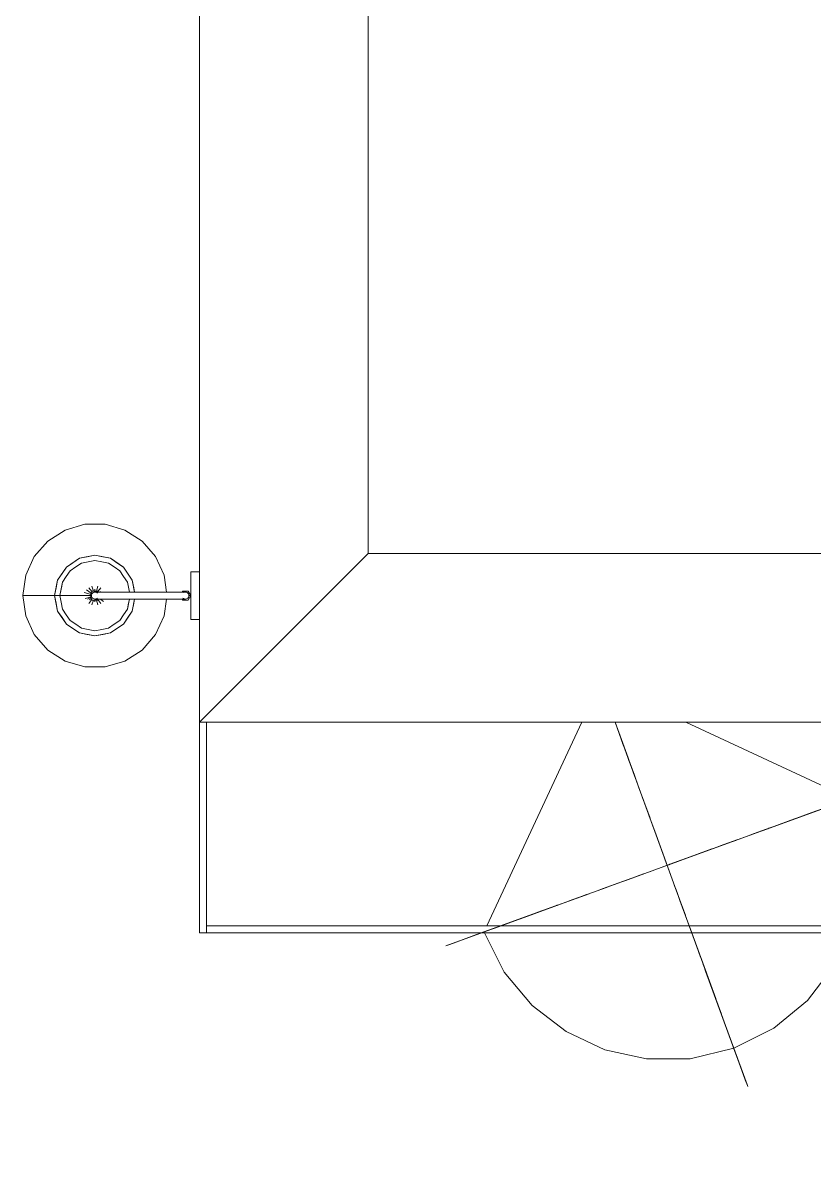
# Model space of a CAD drawing. Header units: inches. Extents: x -578 to 1873, y 397 to 1812.
# Drawn here: x 548.1 to 604.4, y 1359.2 to 1440.7 of the extents above; entities that cross this region are included whole.
import ezdxf

# ---------------------------------------------------------------- set-up
doc = ezdxf.new("R2010")
doc.units = ezdxf.units.IN
doc.header["$MEASUREMENT"] = 0
for name, color, linetype, lineweight in [('A-WALL', 113, 'Continuous', 13), ('E-LITE-EQPM', 33, 'Continuous', 9), ('L-PLNT', 71, 'Continuous', 9)]:
    doc.layers.add(name, color=color, linetype=linetype, lineweight=lineweight)

# ---------------------------------------------------------------- blocks, each defined once
blk = doc.blocks.new('3D Cad File Example_dwg_RPC Shrub - Lupin 3_-10_-1394599-_3D_-V98-Level 1')
at = {"layer": 'L-PLNT'}
for p, q in [((-2.208, 11.649), (-13.521, 0.336)), ((0, 7.267), (0, 10.845)), ((0, 10.845), (0, 8.898)), ((0, 9.194), (0, 10.845)), ((0, 10.845), (0, 8.156)), ((0, 8.14), (0, 10.845)), ((0, 10.845), (0, 9.936)), ((0, 9.87), (0, 10.084)), ((0, 10.084), (0, 8.898)), ((0, 8.156), (0, 9.936)), ((0, 9.521), (0, 9.897)), ((0, 9.897), (0, -4.585)), ((0, 9.87), (0, 9.476)), ((0, 7.118), (0, 9.639)), ((0, 9.593), (0, 9.639)), ((0, 9.593), (0, 9.505)), ((0, 9.521), (0, 9.188)), ((0, 9.505), (0, 9.389)), ((0, 9.476), (0, 6.822)), ((0, 9.389), (0, 9.257)), ((0, 9.257), (0, 9.123)), ((0, 8.898), (0, 9.194)), ((0, 9.188), (0, 8.88)), ((0, 8.343), (0, 9.144)), ((0, 9.144), (0, 7.563)), ((0, 9.123), (0, 8.999)), ((0, 8.898), (0, 8.999)), ((13.856, 0), (4.734, 9.122)), ((0, 8.88), (0, 8.58)), ((0, 8.58), (0, 8.272)), ((0, 7.803), (0, 8.343)), ((0, 6.822), (0, 8.305)), ((0, 8.204), (0, 8.305)), ((0, 8.272), (0, 7.939)), ((0, 8.204), (0, 8.08)), ((0, 7.563), (0, 8.14)), ((0, 8.08), (0, 7.945)), ((0, 7.945), (0, 7.813)), ((0, 7.939), (0, 7.563)), ((0, 7.813), (0, 7.697)), ((0, 7.479), (0, 7.803)), ((0, 7.609), (0, 7.697)), ((0, 7.563), (0, 7.609)), ((0, 7.415), (0, 7.563)), ((0, 7.426), (0, 7.563)), ((0, 7.479), (0, 7.415)), ((0, 7.426), (0, 7.321)), ((0, 6.377), (0, 7.422)), ((0, 7.415), (0, 7.422)), ((0, 6.822), (0, 7.415)), ((0, 7.321), (0, 7.239)), ((0, 7.267), (0, 7.118)), ((0, 7.239), (0, 7.172)), ((0, 7.172), (0, 7.11)), ((0, 7.11), (0, 7.046)), ((0, 7.046), (0, 6.97)), ((0, 6.97), (0, 6.377)), ((0, 6.822), (0, 5.932)), ((0, 3.559), (0, 5.932)), ((0, 5.19), (0, 5.339)), ((0, 4.301), (0, 5.339)), ((0, 5.19), (0, 4.301)), ((0, 4.301), (0, 3.559)), ((0, 4.301), (0, 3.707)), ((0, 3.114), (0, 3.707)), ((0, 2.037), (0, 3.389)), ((0, 3.389), (0, 3.198)), ((0, 3.198), (0, 2.373)), ((0, 2.224), (0, 3.114)), ((0, 2.373), (0, 2.224)), ((0, 2.037), (0, 2.224)), ((0, 2.224), (0, 0.845)), ((0, 1.038), (0, 1.483)), ((0, 1.483), (0, 0.117)), ((0, 1.038), (0, -1.335)), ((0, 0.845), (0, 0.206)), ((0, 0.117), (0, 0.206)), ((13.856, 0), (13.49, -3.175)), ((-15.997, 0), (-16.758, 0)), ((-16.758, 0), (-16.609, 0)), ((-8.898, 0), (-16.609, 0)), ((-16.448, 0), (-16.461, 0)), ((-16.461, 0), (-14.601, 0)), ((-16.448, 0), (-14.431, 0)), ((-15.997, 0), (-13.82, 0)), ((-14.601, 0), (-10.557, 0)), ((-8.008, 0), (-14.431, 0)), ((-10.381, 0), (-13.94, 0)), ((-13.94, 0), (-13.738, 0)), ((-13.847, -0.078), (-13.49, -3.175)), ((-13.738, 0), (-13.82, 0)), ((-13.792, 0), (-13.05, 0)), ((-13.792, 0), (-8.453, 0)), ((-13.05, 0), (-7.118, 0)), ((-8.749, 0), (-11.271, 0)), ((-11.271, 0), (-10.381, 0)), ((-7.86, 0), (-10.557, 0)), ((9.897, 0), (-10.099, 0)), ((-10.099, 0), (-8.327, 0)), ((-7.86, 0), (-9.788, 0)), ((-9.788, 0), (-9.701, 0)), ((-9.701, 0), (-9.54, 0)), ((-9.54, 0), (-9.33, 0)), ((-9.33, 0), (-9.092, 0)), ((-8.898, 0), (-9.194, 0)), ((-9.194, 0), (-8.008, 0)), ((-9.092, 0), (-8.852, 0)), ((-8.852, 0), (-8.631, 0)), ((-8.749, 0), (-8.356, 0)), ((-8.453, 0), (-8.631, 0)), ((-8.327, 0), (-8.356, 0)), ((-8.11, 0), (-8.156, 0)), ((-8.156, 0), (-5.91, 0)), ((-8.022, 0), (-8.11, 0)), ((-7.64, 0), (-8.022, 0)), ((-7.516, 0), (-7.64, 0)), ((-7.516, 0), (-7.415, 0)), ((-7.415, 0), (-4.597, 0)), ((-7.118, 0), (-6.97, 0)), ((-6.97, 0), (-6.109, 0)), ((-5.91, 0), (-6.109, 0)), ((-4.301, 0), (-5.042, 0)), ((-4.597, 0), (-5.042, 0)), ((-2.669, 0), (-4.301, 0)), ((-2.651, 0), (-3.784, 0)), ((-3.784, 0), (-3.739, 0)), ((-3.739, 0), (-3.137, 0)), ((-2.076, 0), (-3.137, 0)), ((-2.669, 0), (-2.373, 0)), ((-1.78, 0), (-2.651, 0)), ((-1.483, 0), (-2.373, 0)), ((-2.076, 0), (-1.78, 0)), ((-1.335, 0), (-1.483, 0)), ((1.038, 0), (-1.335, 0)), ((1.483, 0), (0.117, 0)), ((0.117, 0), (0.206, 0)), ((0.845, 0), (0.206, 0)), ((2.225, 0), (0.845, 0)), ((1.038, 0), (1.483, 0)), ((2.037, 0), (2.225, 0)), ((2.037, 0), (3.389, 0)), ((2.225, 0), (3.114, 0)), ((2.373, 0), (2.225, 0)), ((3.198, 0), (2.373, 0)), ((3.114, 0), (3.708, 0)), ((3.389, 0), (3.198, 0)), ((4.301, 0), (3.559, 0)), ((3.559, 0), (5.932, 0)), ((4.301, 0), (3.708, 0)), ((5.19, 0), (4.301, 0)), ((4.301, 0), (5.339, 0)), ((5.19, 0), (5.339, 0)), ((6.822, 0), (5.932, 0)), ((6.97, 0), (6.377, 0)), ((6.377, 0), (7.422, 0)), ((6.822, 0), (7.415, 0)), ((9.476, 0), (6.822, 0)), ((6.822, 0), (8.305, 0)), ((7.046, 0), (6.97, 0)), ((7.11, 0), (7.046, 0)), ((7.172, 0), (7.11, 0)), ((7.267, 0), (7.118, 0)), ((7.118, 0), (9.639, 0)), ((7.239, 0), (7.172, 0)), ((7.321, 0), (7.239, 0)), ((7.267, 0), (16.016, 0)), ((7.426, 0), (7.321, 0)), ((7.479, 0), (7.415, 0)), ((7.415, 0), (7.563, 0)), ((7.415, 0), (7.422, 0)), ((7.426, 0), (7.563, 0)), ((7.479, 0), (7.803, 0)), ((7.939, 0), (7.563, 0)), ((7.563, 0), (8.14, 0)), ((9.144, 0), (7.563, 0)), ((7.563, 0), (7.609, 0)), ((7.609, 0), (7.697, 0)), ((7.814, 0), (7.697, 0)), ((7.803, 0), (8.343, 0)), ((7.945, 0), (7.814, 0)), ((8.272, 0), (7.939, 0)), ((8.08, 0), (7.945, 0)), ((8.204, 0), (8.08, 0)), ((8.14, 0), (10.951, 0)), ((14.83, 0), (8.156, 0)), ((8.156, 0), (9.936, 0)), ((8.204, 0), (8.305, 0)), ((8.58, 0), (8.272, 0)), ((8.343, 0), (9.144, 0)), ((8.88, 0), (8.58, 0)), ((9.188, 0), (8.88, 0)), ((10.084, 0), (8.898, 0)), ((8.898, 0), (8.999, 0)), ((16.758, 0), (8.898, 0)), ((8.898, 0), (9.195, 0)), ((9.123, 0), (8.999, 0)), ((9.257, 0), (9.123, 0)), ((9.521, 0), (9.188, 0)), ((9.195, 0), (14.088, 0)), ((9.389, 0), (9.257, 0)), ((9.505, 0), (9.389, 0)), ((9.87, 0), (9.476, 0)), ((9.593, 0), (9.505, 0)), ((9.521, 0), (9.897, 0)), ((9.593, 0), (9.639, 0)), ((9.87, 0), (10.084, 0)), ((14.978, 0), (9.936, 0)), ((15.143, 0), (10.951, 0)), ((14.088, 0), (14.83, 0)), ((14.978, 0), (15.423, 0)), ((15.423, 0), (15.143, 0)), ((16.016, 0), (16.758, 0)), ((0, -1.335), (0, -1.483)), ((0, -1.483), (0, -2.373)), ((0, -2.076), (0, -1.78)), ((0, -1.78), (0, -2.651)), ((0, -2.076), (0, -3.138)), ((0, -2.669), (0, -2.373)), ((-13.49, -3.175), (-12.447, -6.091)), ((0, -2.651), (0, -3.784)), ((0, -2.669), (0, -4.301)), ((0, -3.739), (0, -3.138)), ((13.49, -3.175), (12.447, -6.091)), ((0, -3.784), (0, -3.739)), ((0, -4.301), (0, -5.042)), ((0, -7.415), (0, -4.597)), ((0, -4.597), (0, -5.042)), ((0, -5.118), (0, -10.099)), ((-12.447, -6.091), (-10.81, -8.663)), ((0, -8.156), (0, -5.91)), ((0, -5.91), (0, -6.109)), ((0, -6.97), (0, -6.109)), ((12.447, -6.091), (10.884, -8.547)), ((0, -7.118), (0, -6.97)), ((0, -13.05), (0, -7.118)), ((0, -7.516), (0, -7.415)), ((0, -7.516), (0, -7.64)), ((0, -7.64), (0, -8.022)), ((0, -7.86), (0, -9.788)), ((0, -7.86), (0, -10.558)), ((0, -9.195), (0, -8.008)), ((0, -8.008), (0, -14.431)), ((0, -8.022), (0, -8.11)), ((0, -8.11), (0, -8.156)), ((-10.81, -8.663), (-8.663, -10.81)), ((0, -10.099), (0, -8.327)), ((0, -8.327), (0, -8.356)), ((0, -8.75), (0, -8.356)), ((0, -13.792), (0, -8.453)), ((0, -8.453), (0, -8.631)), ((0, -8.852), (0, -8.631)), ((0, -8.75), (0, -11.271)), ((0, -9.092), (0, -8.852)), ((0, -8.898), (0, -9.195)), ((0, -8.898), (0, -16.609)), ((10.525, -8.948), (8.663, -10.81)), ((0, -9.33), (0, -9.092)), ((0, -9.54), (0, -9.33)), ((0, -9.701), (0, -9.54)), ((0, -9.788), (0, -9.701)), ((0, -11.271), (0, -10.381)), ((0, -10.381), (0, -13.94)), ((0, -14.602), (0, -10.558)), ((-8.663, -10.81), (-6.091, -12.447)), ((8.663, -10.81), (6.091, -12.447)), ((-6.091, -12.447), (-3.175, -13.49)), ((3.175, -13.49), (6.091, -12.447)), ((-3.175, -13.49), (0, -13.856)), ((0, -13.792), (0, -13.05)), ((0, -13.856), (3.175, -13.49)), ((0, -13.94), (0, -13.738)), ((0, -13.738), (0, -13.82)), ((0, -15.997), (0, -13.82)), ((0, -16.448), (0, -14.431)), ((0, -16.461), (0, -14.602)), ((0, -15.997), (0, -16.758)), ((0, -16.448), (0, -16.461)), ((0, -16.758), (0, -16.609))]:
    blk.add_line(p, q, dxfattribs=at)
blk = doc.blocks.new('3D Cad File Example_dwg_Wall Lamp - Bracket - 150W - 120V-1656590-_3D_-3489-Level 1')
at = {"layer": 'E-LITE-EQPM'}
for p, q in [((495.556, 52.231), (494.229, 51.625)), ((497, 52.438), (495.556, 52.231)), ((497, 52.438), (498.444, 52.231)), ((497, 50.183), (497, 52.438)), ((498.444, 52.231), (499.771, 51.625)), ((494.229, 51.625), (493.126, 50.669)), ((499.771, 51.625), (500.874, 50.669)), ((492.337, 49.442), (493.126, 50.669)), ((501.663, 49.442), (500.874, 50.669)), ((494.97, 49.342), (495.901, 49.965)), ((495.901, 49.965), (495.436, 49.654)), ((497, 50.183), (495.901, 49.965)), ((495.901, 49.965), (496.451, 50.074)), ((496.043, 49.622), (496.522, 49.717)), ((497, 50.183), (496.451, 50.074)), ((497, 49.813), (496.522, 49.717)), ((498.099, 49.965), (497, 50.183)), ((497, 50.183), (497.549, 50.074)), ((497, 49.813), (497, 50.183)), ((497.667, 49.68), (497, 49.813)), ((497, 49.813), (497, 49.711)), ((497, 49.813), (497.478, 49.717)), ((497, 49.813), (497, 49.717)), ((497, 49.622), (497, 49.717)), ((497, 49.622), (497, 49.711)), ((497.957, 49.622), (497.478, 49.717)), ((498.099, 49.965), (497.549, 50.074)), ((497.957, 49.622), (497.667, 49.68)), ((498.099, 49.965), (499.03, 49.342)), ((498.099, 49.965), (498.564, 49.654)), ((491.926, 48.042), (492.337, 49.442)), ((494.348, 48.411), (494.97, 49.342)), ((494.348, 48.411), (494.659, 48.877)), ((494.97, 49.342), (494.659, 48.877)), ((495.232, 49.08), (494.961, 48.675)), ((494.97, 49.342), (495.436, 49.654)), ((495.638, 49.351), (495.232, 49.08)), ((496.043, 49.622), (495.638, 49.351)), ((497, 49.622), (497, 49.351)), ((497, 49.08), (497, 49.351)), ((497, 49.08), (497, 48.675)), ((497.957, 49.622), (498.362, 49.351)), ((498.768, 49.08), (498.362, 49.351)), ((499.03, 49.342), (498.564, 49.654)), ((498.768, 49.08), (499.039, 48.675)), ((499.03, 49.342), (499.652, 48.411)), ((499.03, 49.342), (499.341, 48.877)), ((499.652, 48.411), (499.341, 48.877)), ((501.663, 49.442), (502.074, 48.042)), ((491.926, 46.583), (491.926, 48.042)), ((494.129, 47.313), (494.348, 48.411)), ((494.348, 48.411), (494.238, 47.862)), ((494.69, 48.269), (494.595, 47.791)), ((494.961, 48.675), (494.69, 48.269)), ((497, 48.269), (497, 48.675)), ((497, 47.791), (497, 48.269)), ((497.232, 48.079), (497.106, 47.664)), ((499.039, 48.675), (499.31, 48.269)), ((499.31, 48.269), (499.405, 47.791)), ((499.405, 47.791), (499.31, 48.269)), ((499.31, 48.269), (499.405, 47.791)), ((499.871, 47.313), (499.652, 48.411)), ((499.652, 48.411), (499.762, 47.862)), ((502.074, 48.042), (502.074, 46.583)), ((494.129, 47.313), (494.238, 47.862)), ((494.348, 46.214), (494.129, 47.313)), ((494.129, 47.313), (494.238, 46.763)), ((494.5, 47.313), (494.595, 47.791)), ((494.595, 46.834), (494.5, 47.313)), ((496.675, 47.415), (496.333, 47.524)), ((496.719, 47.525), (496.439, 47.736)), ((496.675, 47.313), (496.548, 47.313)), ((497, 47.688), (496.675, 47.5)), ((496.675, 47.5), (496.675, 47.125)), ((496.803, 47.574), (496.702, 47.708)), ((496.856, 47.604), (496.743, 47.831)), ((496.75, 47.313), (496.759, 47.377)), ((496.75, 47.313), (496.759, 47.377)), ((496.75, 47.222), (496.75, 47.313)), ((496.75, 47.313), (496.75, 47.19)), ((496.759, 47.248), (496.75, 47.313)), ((496.759, 47.377), (496.783, 47.437)), ((496.783, 47.437), (496.759, 47.377)), ((496.783, 47.188), (496.759, 47.248)), ((496.823, 47.489), (496.783, 47.437)), ((496.823, 47.489), (496.783, 47.437)), ((496.9, 47.664), (496.801, 48.008)), ((496.875, 47.529), (496.823, 47.489)), ((496.875, 47.529), (496.823, 47.489)), ((496.935, 47.554), (496.875, 47.529)), ((497, 47.563), (496.935, 47.554)), ((497, 47.688), (497, 47.791)), ((497.325, 47.5), (497, 47.688)), ((497, 47.563), (497, 47.688)), ((497.065, 47.554), (497, 47.563)), ((497.065, 47.554), (497.125, 47.529)), ((497.177, 47.489), (497.125, 47.529)), ((497.217, 47.437), (497.177, 47.489)), ((497.409, 47.917), (497.182, 47.582)), ((497.241, 47.377), (497.217, 47.437)), ((497.241, 47.248), (497.217, 47.188)), ((497.25, 47.313), (497.241, 47.377)), ((497.25, 47.313), (497.241, 47.377)), ((497.241, 47.248), (497.25, 47.313)), ((497.25, 47.313), (497.25, 47.222)), ((497.25, 47.313), (497.25, 47.19)), ((497.281, 47.525), (497.561, 47.736)), ((497.667, 47.524), (497.325, 47.415)), ((497.325, 47.125), (497.325, 47.5)), ((497.452, 47.313), (497.325, 47.313)), ((499.405, 47.791), (499.5, 47.313)), ((499.5, 47.313), (499.405, 46.834)), ((499.652, 46.214), (499.871, 47.313)), ((499.871, 47.313), (499.762, 47.862)), ((499.871, 47.313), (499.762, 46.763)), ((492.337, 45.183), (491.926, 46.583)), ((494.348, 46.214), (494.238, 46.763)), ((494.595, 46.834), (494.69, 46.356)), ((494.595, 46.834), (494.69, 46.356)), ((494.69, 46.356), (494.595, 46.834)), ((496.675, 47.21), (496.333, 47.101)), ((496.719, 47.1), (496.439, 46.889)), ((496.724, 46.904), (496.591, 46.708)), ((496.75, 47.082), (496.675, 47.125)), ((496.75, 47.222), (496.75, 47.067)), ((496.75, 47.067), (496.75, 47.19)), ((496.75, 47.067), (496.75, 46.719)), ((496.75, 46.37), (496.75, 46.719)), ((496.823, 47.136), (496.783, 47.188)), ((497.177, 47.136), (497.217, 47.188)), ((497.25, 47.222), (497.25, 47.067)), ((497.25, 47.067), (497.25, 47.19)), ((497.325, 47.125), (497.25, 47.082)), ((497.25, 47.067), (497.25, 46.719)), ((497.25, 46.981), (497.298, 46.917)), ((497.25, 46.719), (497.25, 46.37)), ((497.281, 47.1), (497.561, 46.889)), ((497.325, 47.21), (497.667, 47.101)), ((499.31, 46.356), (499.405, 46.834)), ((499.652, 46.214), (499.762, 46.763)), ((502.074, 46.583), (501.663, 45.183)), ((494.348, 46.214), (494.97, 45.283)), ((494.348, 46.214), (494.659, 45.748)), ((494.97, 45.283), (494.659, 45.748)), ((494.961, 45.95), (494.69, 46.356)), ((494.961, 45.95), (495.232, 45.545)), ((496.75, 45.848), (496.75, 46.37)), ((496.75, 45.848), (496.75, 45.326)), ((497.25, 46.37), (497.25, 45.848)), ((497.25, 45.848), (497.25, 45.326)), ((498.768, 45.545), (499.039, 45.95)), ((499.03, 45.283), (499.652, 46.214)), ((499.03, 45.283), (499.341, 45.748)), ((499.039, 45.95), (499.31, 46.356)), ((499.652, 46.214), (499.341, 45.748)), ((493.126, 43.956), (492.337, 45.183)), ((494.97, 45.283), (495.901, 44.66)), ((494.97, 45.283), (495.436, 44.971)), ((495.232, 45.545), (495.638, 45.274)), ((495.901, 44.66), (495.436, 44.971)), ((495.638, 45.274), (496.043, 45.003)), ((496.333, 44.945), (496.043, 45.003)), ((496.043, 45.003), (496.522, 44.908)), ((496.75, 44.862), (496.333, 44.945)), ((496.75, 44.862), (496.522, 44.908)), ((496.75, 45.326), (496.75, 44.71)), ((497.25, 44.71), (497.25, 45.326)), ((497.478, 44.908), (497.25, 44.862)), ((497.957, 45.003), (497.478, 44.908)), ((497.957, 45.003), (498.362, 45.274)), ((498.099, 44.66), (499.03, 45.283)), ((498.362, 45.274), (498.768, 45.545)), ((500.874, 43.956), (501.663, 45.183)), ((496.75, 44.491), (495.901, 44.66)), ((495.901, 44.66), (496.451, 44.551)), ((496.75, 44.491), (496.451, 44.551)), ((496.75, 44.71), (496.75, 44.094)), ((496.75, 43.478), (496.75, 44.094)), ((497.25, 44.71), (497.25, 44.094)), ((497.25, 44.491), (498.099, 44.66)), ((497.25, 44.491), (497.549, 44.551)), ((497.25, 44.094), (497.25, 43.478)), ((498.099, 44.66), (497.549, 44.551)), ((493.126, 43.956), (494.229, 43)), ((496.75, 42.862), (496.75, 43.478)), ((497.25, 43.478), (497.25, 42.862)), ((499.771, 43), (500.874, 43.956)), ((494.229, 43), (495.556, 42.394)), ((496.75, 42.223), (495.556, 42.394)), ((496.75, 42.34), (496.75, 42.862)), ((497.25, 42.34), (497.25, 42.862)), ((498.444, 42.394), (497.25, 42.223)), ((499.771, 43), (498.444, 42.394)), ((496.75, 41.818), (496.75, 42.34)), ((496.75, 41.818), (496.75, 41.469)), ((497.25, 42.34), (497.25, 41.818)), ((497.25, 41.469), (497.25, 41.818)), ((496.75, 41.106), (496.675, 41.063)), ((496.675, 41.063), (496.675, 40.688)), ((496.75, 41.12), (496.75, 41.469)), ((496.75, 40.966), (496.75, 41.12)), ((496.75, 41.12), (496.75, 40.972)), ((496.75, 40.875), (496.75, 40.972)), ((496.75, 40.875), (496.75, 40.966)), ((496.75, 40.875), (496.759, 40.94)), ((496.75, 40.875), (496.759, 40.81)), ((496.75, 40.875), (496.759, 40.81)), ((496.759, 40.94), (496.783, 41)), ((496.759, 40.81), (496.783, 40.75)), ((496.783, 40.75), (496.759, 40.81)), ((496.783, 41), (496.823, 41.052)), ((496.783, 40.75), (496.823, 40.698)), ((496.823, 40.698), (496.783, 40.75)), ((497.217, 40.75), (497.177, 40.698)), ((497.217, 41), (497.241, 40.94)), ((497.241, 40.81), (497.217, 40.75)), ((497.241, 40.94), (497.25, 40.875)), ((497.25, 40.875), (497.241, 40.81)), ((497.25, 40.875), (497.241, 40.81)), ((497.25, 41.469), (497.25, 41.12)), ((497.25, 41.12), (497.25, 40.966)), ((497.25, 41.12), (497.25, 40.998)), ((497.25, 41.106), (497.325, 41.063)), ((497.25, 40.875), (497.25, 40.998)), ((497.25, 40.875), (497.25, 40.966)), ((497.325, 41.063), (497.325, 40.688)), ((495.305, 40.5), (495.362, 40.5)), ((495.305, 40.5), (495.305, 39.875)), ((495.362, 40.5), (495.532, 40.5)), ((495.532, 40.5), (495.801, 40.5)), ((495.801, 40.5), (496.152, 40.5)), ((496.152, 40.5), (496.561, 40.5)), ((496.561, 40.5), (497, 40.5)), ((497, 40.5), (496.675, 40.688)), ((496.823, 40.698), (496.875, 40.658)), ((496.875, 40.658), (496.823, 40.698)), ((496.875, 40.658), (496.935, 40.634)), ((496.935, 40.634), (496.875, 40.658)), ((497, 40.625), (496.935, 40.634)), ((497, 40.625), (496.935, 40.634)), ((497.325, 40.688), (497, 40.5)), ((497.065, 40.634), (497, 40.625)), ((497.065, 40.634), (497, 40.625)), ((497, 40.5), (497, 40.625)), ((497, 40.5), (497.439, 40.5)), ((497.125, 40.658), (497.065, 40.634)), ((497.177, 40.698), (497.125, 40.658)), ((497.848, 40.5), (497.439, 40.5)), ((498.199, 40.5), (497.848, 40.5)), ((498.199, 40.5), (498.468, 40.5)), ((498.468, 40.5), (498.638, 40.5)), ((498.695, 40.5), (498.638, 40.5)), ((498.695, 40.5), (498.638, 40.5)), ((498.695, 40.5), (498.695, 39.875))]:
    blk.add_line(p, q, dxfattribs=at)
blk = doc.blocks.new('3D Cad File Example_dwg-2744-Level 1')
at = {"layer": 'A-WALL', "color": 103, "lineweight": 9}
for p, q in [((-337, 340.875), (-337, 221.125)), ((-325, 328.875), (-325, 233.125)), ((-337, 221.125), (-325, 233.125)), ((-337, 221.125), (-325, 233.125)), ((-325, 233.125), (-75, 233.125)), ((-337, 221.125), (-56.437, 221.125))]:
    blk.add_line(p, q, dxfattribs=at)
at = {"layer": 'A-WALL'}
for p, q in [((-337, 221.125), (-337, 206.125)), ((-336.5, 206.625), (-336.5, 221.125)), ((-336.5, 206.125), (-337, 206.125)), ((-336.5, 206.625), (-39.75, 206.625)), ((-336.5, 206.625), (-336.5, 206.125)), ((-336.5, 206.625), (-336.5, 206.125)), ((-336.5, 206.125), (-39.25, 206.125))]:
    blk.add_line(p, q, dxfattribs=at)
for name, p, rotation in [('3D Cad File Example_dwg_Wall Lamp - Bracket - 150W - 120V-1656590-_3D_-3489-Level 1', (-297.125, -266.875), 90), ('3D Cad File Example_dwg_RPC Shrub - Lupin 3_-10_-1394599-_3D_-V98-Level 1', (-303.733, 210.934), 19.99999999999999)]:
    blk.add_blockref(name, p, dxfattribs=dict(rotation=rotation))

msp = doc.modelspace()

# ---------------------------------------------------------------- block references
at = {"layer": 'A-WALL', "color": 30, "lineweight": 9}
msp.add_blockref('3D Cad File Example_dwg-2744-Level 1', (897.689, 1169.788), dxfattribs=at)

doc.saveas('drawing.dxf')
